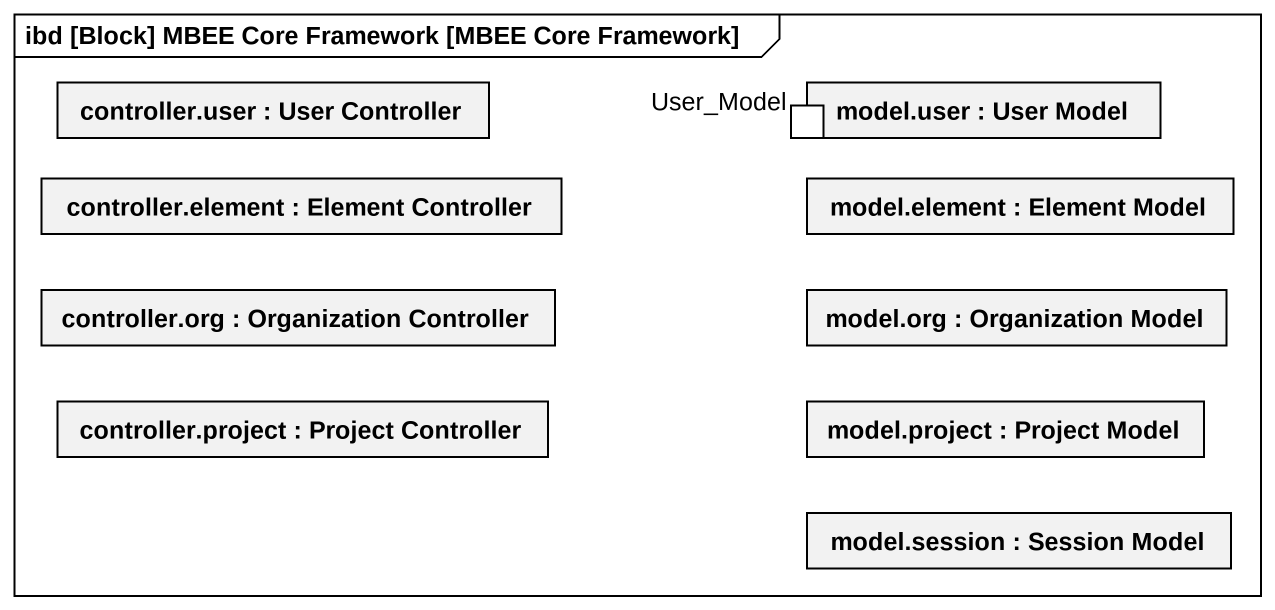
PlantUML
@startuml
mainframe ibd [Block] MBEE Core Framework [MBEE Core Framework]
rectangle "controller.user : User Controller" as controller_user
rectangle "model.user : User Model" as model_user {
  port User_Model
}
rectangle "controller.element : Element Controller" as controller_element
rectangle "model.element : Element Model" as model_element
rectangle "controller.org : Organization Controller" as controller_org
rectangle "model.org : Organization Model" as model_org
rectangle "controller.project : Project Controller" as controller_project
rectangle "model.project : Project Model" as model_project
rectangle "model.session : Session Model" as model_session
@enduml
